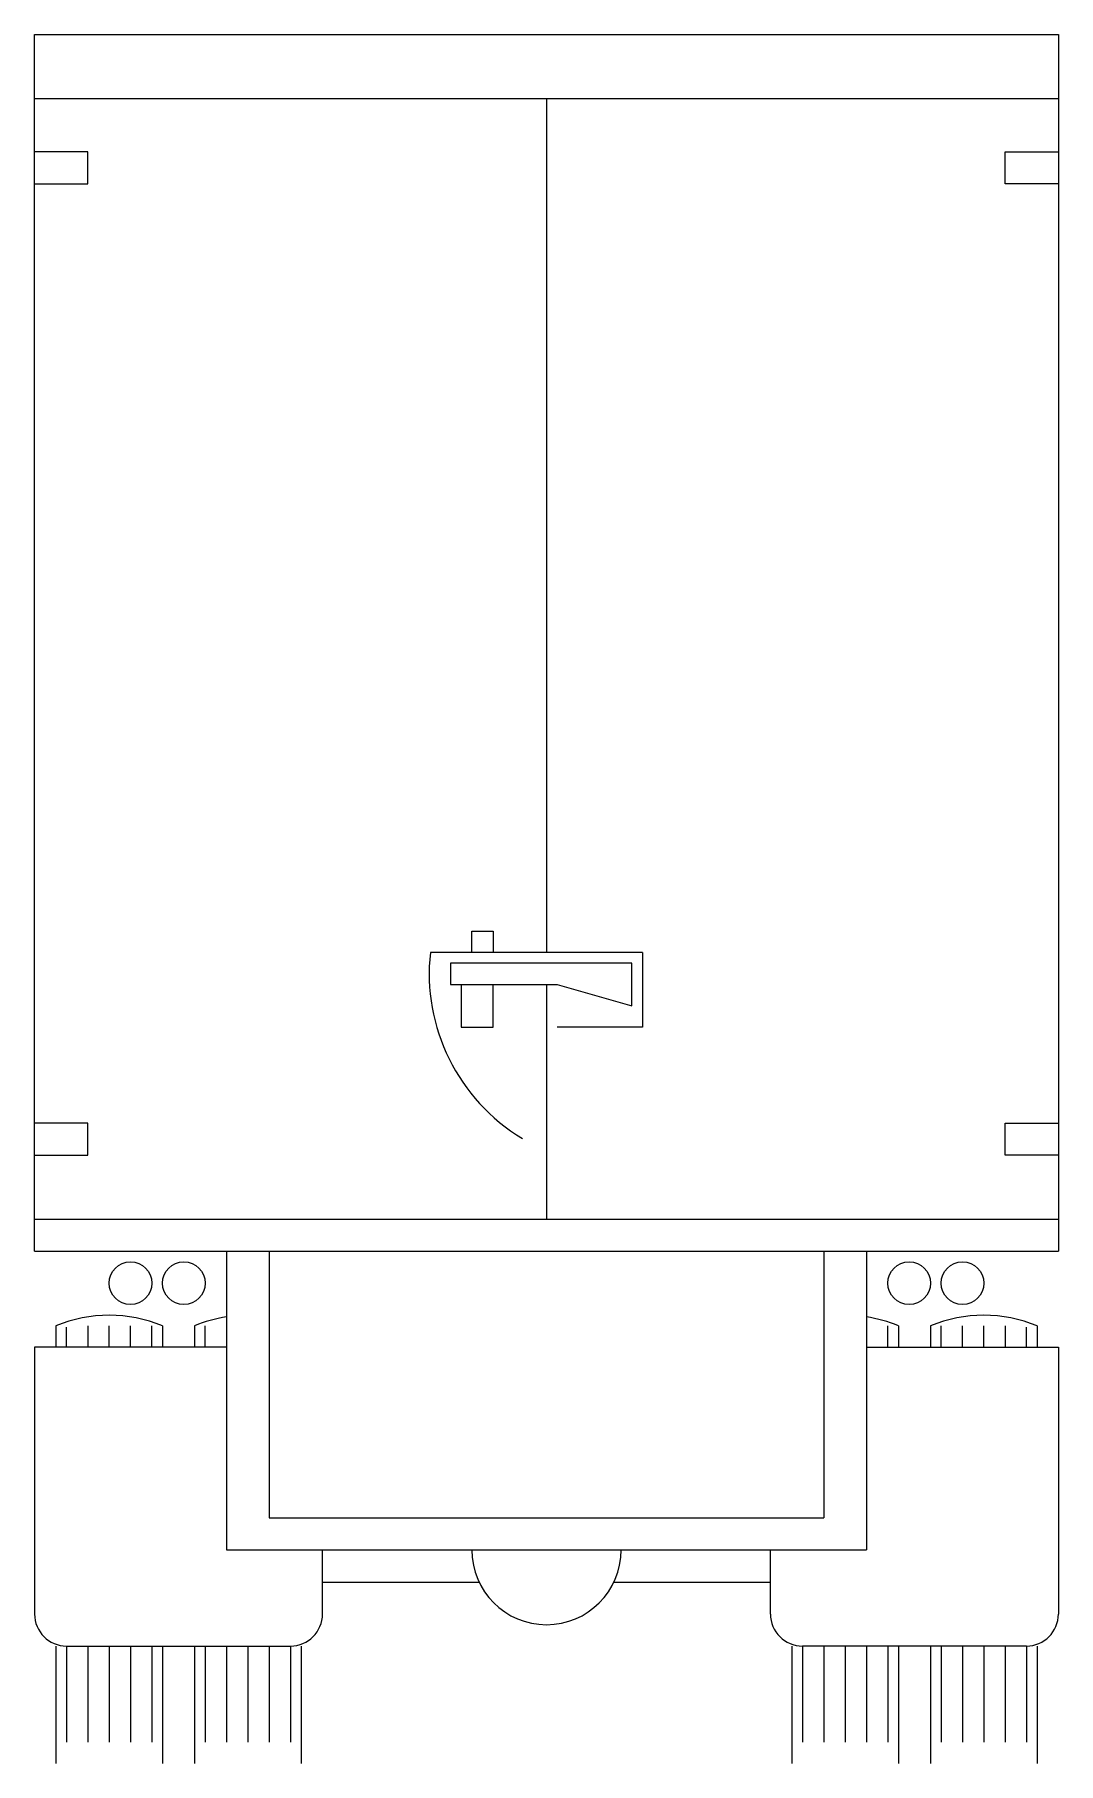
# Model space of a CAD drawing. Header units: millimetres. Extents: x -3056.26 to -3054.34, y 1904.63 to 1907.87.
import ezdxf

# ---------------------------------------------------------------- set-up
doc = ezdxf.new("R2010")
doc.units = ezdxf.units.MM
doc.header["$LTSCALE"] = 10
doc.layers.add('Veículos', color=2, linetype='Continuous')

msp = doc.modelspace()

# ---------------------------------------------------------------- linework, layer by layer
at = {"layer": 'Veículos'}
for p, q in [((-3056.2642, 1907.8678), (-3054.3442, 1907.8678)), ((-3056.2642, 1905.5878), (-3056.2642, 1907.8678)), ((-3054.3442, 1907.8678), (-3054.3442, 1905.5878)), ((-3056.2642, 1907.7478), (-3054.3442, 1907.7478)), ((-3055.3042, 1907.7478), (-3055.3042, 1906.1478)), ((-3056.1642, 1907.6478), (-3056.2642, 1907.6478)), ((-3056.1642, 1907.5878), (-3056.1642, 1907.6478)), ((-3054.4442, 1907.6478), (-3054.3442, 1907.6478)), ((-3054.4442, 1907.5878), (-3054.4442, 1907.6478)), ((-3056.2642, 1907.5878), (-3056.1642, 1907.5878)), ((-3054.3442, 1907.5878), (-3054.4442, 1907.5878)), ((-3055.4442, 1906.1478), (-3055.4442, 1906.1878)), ((-3055.4442, 1906.1878), (-3055.4042, 1906.1878)), ((-3055.4042, 1906.1878), (-3055.4042, 1906.1478)), ((-3055.1242, 1906.1478), (-3055.522, 1906.1478)), ((-3055.1442, 1906.1278), (-3055.4842, 1906.1278)), ((-3055.4842, 1906.1278), (-3055.4842, 1906.0878)), ((-3055.1442, 1906.0478), (-3055.1442, 1906.1278)), ((-3055.1242, 1906.1478), (-3055.1242, 1906.0078)), ((-3055.4842, 1906.0878), (-3055.2842, 1906.0878)), ((-3055.4642, 1906.0878), (-3055.4642, 1906.0078)), ((-3055.4042, 1906.0078), (-3055.4042, 1906.0878)), ((-3055.3042, 1906.0878), (-3055.3042, 1905.6478)), ((-3055.2842, 1906.0878), (-3055.1442, 1906.0478)), ((-3055.4642, 1906.0078), (-3055.4042, 1906.0078)), ((-3055.1242, 1906.0078), (-3055.2842, 1906.0078)), ((-3056.1642, 1905.8278), (-3056.2642, 1905.8278)), ((-3056.1642, 1905.7678), (-3056.1642, 1905.8278)), ((-3054.4442, 1905.7678), (-3054.4442, 1905.8278)), ((-3054.4442, 1905.8278), (-3054.3442, 1905.8278)), ((-3056.2642, 1905.7678), (-3056.1642, 1905.7678)), ((-3054.3442, 1905.7678), (-3054.4442, 1905.7678)), ((-3056.2642, 1905.6478), (-3054.3442, 1905.6478)), ((-3056.2642, 1905.5878), (-3054.3442, 1905.5878)), ((-3055.9042, 1905.5878), (-3055.9042, 1905.0278)), ((-3055.8242, 1905.5878), (-3055.8242, 1905.0878)), ((-3054.7842, 1905.5878), (-3054.7842, 1905.0878)), ((-3054.7042, 1905.5878), (-3054.7042, 1905.0278)), ((-3056.2242, 1905.4478), (-3056.2242, 1905.4078)), ((-3056.2042, 1905.4078), (-3056.2042, 1905.4454)), ((-3056.1642, 1905.4478), (-3056.1642, 1905.4078)), ((-3056.1242, 1905.4078), (-3056.1242, 1905.4478)), ((-3056.0842, 1905.4078), (-3056.0842, 1905.4478)), ((-3056.0442, 1905.4078), (-3056.0442, 1905.4478)), ((-3056.0242, 1905.4478), (-3056.0242, 1905.4078)), ((-3055.9642, 1905.4478), (-3055.9642, 1905.4078)), ((-3055.9442, 1905.4078), (-3055.9442, 1905.4478)), ((-3054.6642, 1905.4078), (-3054.6642, 1905.4478)), ((-3054.6442, 1905.4478), (-3054.6442, 1905.4078)), ((-3054.5842, 1905.4478), (-3054.5842, 1905.4078)), ((-3054.5642, 1905.4078), (-3054.5642, 1905.4478)), ((-3054.5242, 1905.4078), (-3054.5242, 1905.4478)), ((-3054.4842, 1905.4078), (-3054.4842, 1905.4478)), ((-3054.4442, 1905.4478), (-3054.4442, 1905.4078)), ((-3054.4042, 1905.4078), (-3054.4042, 1905.4454)), ((-3054.3842, 1905.4478), (-3054.3842, 1905.4078)), ((-3056.2642, 1905.4078), (-3056.2642, 1904.9078)), ((-3055.9042, 1905.4078), (-3056.2642, 1905.4078)), ((-3054.7042, 1905.4078), (-3054.3442, 1905.4078)), ((-3054.3442, 1905.4078), (-3054.3442, 1904.9078)), ((-3055.8242, 1905.0878), (-3054.7842, 1905.0878)), ((-3055.9042, 1905.0278), (-3054.7042, 1905.0278)), ((-3055.7242, 1904.9078), (-3055.7242, 1905.0278)), ((-3054.8842, 1904.9078), (-3054.8842, 1905.0278)), ((-3055.7242, 1904.9678), (-3055.4307, 1904.9678)), ((-3055.1777, 1904.9678), (-3054.8842, 1904.9678)), ((-3056.2242, 1904.8478), (-3056.2242, 1904.6278)), ((-3056.2042, 1904.8478), (-3055.7842, 1904.8478)), ((-3056.2042, 1904.8478), (-3056.2042, 1904.6678)), ((-3056.1642, 1904.8478), (-3056.1642, 1904.6678)), ((-3056.1242, 1904.8478), (-3056.1242, 1904.6678)), ((-3056.0842, 1904.8478), (-3056.0842, 1904.6678)), ((-3056.0442, 1904.8478), (-3056.0442, 1904.6678)), ((-3056.0242, 1904.8478), (-3056.0242, 1904.6278)), ((-3055.9642, 1904.8478), (-3055.9642, 1904.6278)), ((-3055.9442, 1904.8478), (-3055.9442, 1904.6678)), ((-3055.9042, 1904.8478), (-3055.9042, 1904.6678)), ((-3055.8642, 1904.8478), (-3055.8642, 1904.6678)), ((-3055.8242, 1904.8478), (-3055.8242, 1904.6678)), ((-3055.7842, 1904.8478), (-3055.7842, 1904.6678)), ((-3055.7642, 1904.8478), (-3055.7642, 1904.6278)), ((-3054.8442, 1904.8478), (-3054.8442, 1904.6278)), ((-3054.4042, 1904.8478), (-3054.8242, 1904.8478)), ((-3054.8242, 1904.8478), (-3054.8242, 1904.6678)), ((-3054.7842, 1904.8478), (-3054.7842, 1904.6678)), ((-3054.7442, 1904.8478), (-3054.7442, 1904.6678)), ((-3054.7042, 1904.8478), (-3054.7042, 1904.6678)), ((-3054.6642, 1904.8478), (-3054.6642, 1904.6678)), ((-3054.6442, 1904.8478), (-3054.6442, 1904.6278)), ((-3054.5842, 1904.8478), (-3054.5842, 1904.6278)), ((-3054.5642, 1904.8478), (-3054.5642, 1904.6678)), ((-3054.5242, 1904.8478), (-3054.5242, 1904.6678)), ((-3054.4842, 1904.8478), (-3054.4842, 1904.6678)), ((-3054.4442, 1904.8478), (-3054.4442, 1904.6678)), ((-3054.4042, 1904.8478), (-3054.4042, 1904.6678)), ((-3054.3842, 1904.8478), (-3054.3842, 1904.6278))]:
    msp.add_line(p, q, dxfattribs=at)
for centre in [(-3056.0842, 1905.5278), (-3055.9842, 1905.5278), (-3054.6242, 1905.5278), (-3054.5242, 1905.5278)]:
    msp.add_circle(centre, 0.04, dxfattribs=at)
for centre, radius, start, end in [((-3055.1642, 1906.1078), 0.36, 173.6206, 239.0362), ((-3056.1242, 1905.2078), 0.26, 67.3801, 112.6199), ((-3055.8642, 1905.2078), 0.26, 98.8499, 112.6199), ((-3054.7442, 1905.2078), 0.26, 67.3801, 81.1501), ((-3054.4842, 1905.2078), 0.26, 67.3801, 112.6199), ((-3055.3042, 1905.0278), 0.14, 180, 0), ((-3056.2042, 1904.9078), 0.06, 180, 270), ((-3055.7842, 1904.9078), 0.06, 270, 0), ((-3054.8242, 1904.9078), 0.06, 180, 270), ((-3054.4042, 1904.9078), 0.06, 270, 0)]:
    msp.add_arc(centre, radius, start, end, dxfattribs=at)

doc.saveas('drawing.dxf')
